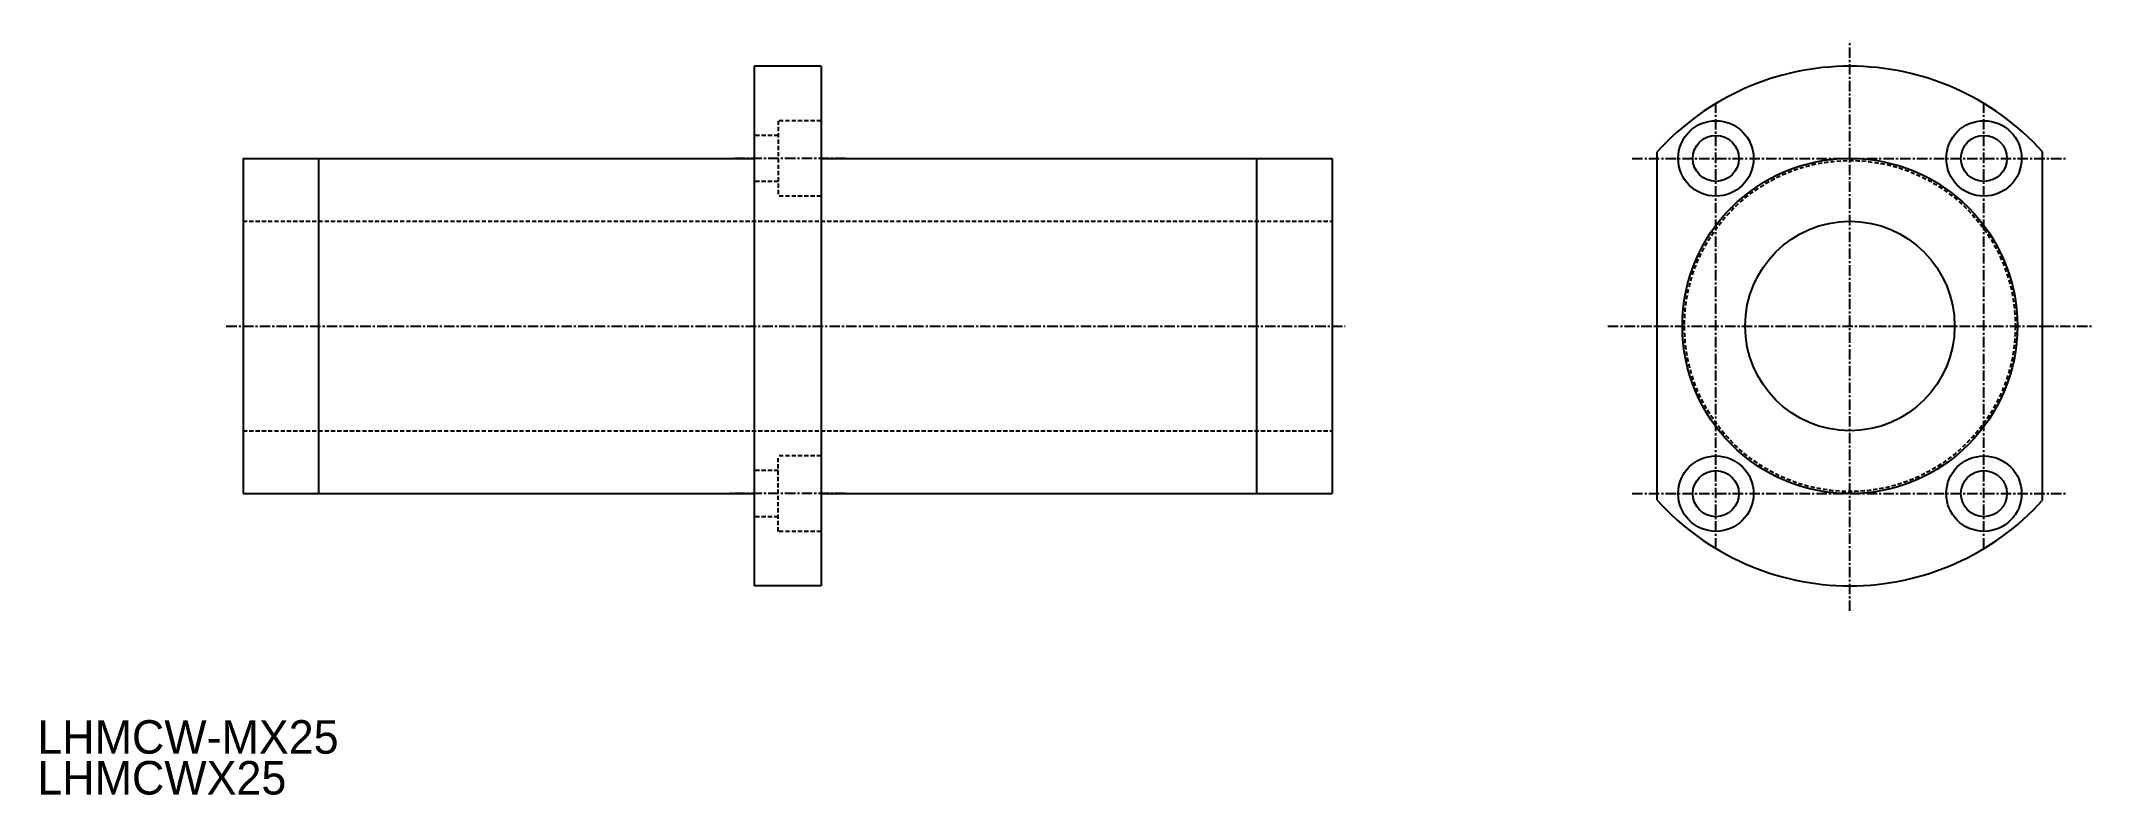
# Model space of a CAD drawing. Extents: x 10 to 255, y 61 to 151.
import ezdxf

# ---------------------------------------------------------------- set-up
doc = ezdxf.new("R2010")
doc.units = 0
doc.linetypes.add('CENTER', pattern=[2, 1.25, -0.25, 0.25, -0.25])
doc.linetypes.add('DASHED', pattern=[0.75, 0.5, -0.25])
doc.layers.get('0').update_dxf_attribs({"linetype": 'CONTINUOUS'})
doc.layers.add('CENTER', color=1, linetype='CENTER')

msp = doc.modelspace()

# ---------------------------------------------------------------- linework, layer by layer
at = {"color": 7, "linetype": 'CONTINUOUS'}
for p, q in [((95.55, 148.11), (95.55, 86.11)), ((103.55, 148.11), (95.55, 148.11)), ((103.55, 148.11), (103.55, 86.11)), ((34.55, 137.11), (95.55, 137.11)), ((34.55, 137.11), (34.55, 97.11)), ((43.55, 137.11), (43.55, 97.11)), ((103.55, 137.11), (164.55, 137.11)), ((155.55, 137.11), (155.55, 97.11)), ((164.55, 137.11), (164.55, 97.11)), ((203.37, 96.33), (203.37, 137.9)), ((249.37, 96.33), (249.37, 137.9)), ((34.55, 97.11), (95.55, 97.11)), ((103.55, 97.11), (164.55, 97.11)), ((103.55, 86.11), (95.55, 86.11))]:
    msp.add_line(p, q, dxfattribs=at)
at = {"color": 3, "linetype": 'DASHED'}
for p, q in [((98.45, 139.86), (95.55, 139.86)), ((98.45, 141.61), (98.45, 132.61)), ((103.55, 141.61), (98.45, 141.61)), ((98.45, 134.36), (95.55, 134.36)), ((103.55, 132.61), (98.45, 132.61)), ((34.55, 129.61), (164.55, 129.61)), ((34.55, 104.61), (164.55, 104.61)), ((98.45, 92.61), (98.45, 101.61)), ((103.55, 101.61), (98.45, 101.61)), ((98.45, 99.86), (95.55, 99.86)), ((98.45, 94.36), (95.55, 94.36)), ((103.55, 92.61), (98.45, 92.61))]:
    msp.add_line(p, q, dxfattribs=at)
at = {"color": 7, "linetype": 'CONTINUOUS'}
for centre, radius in [((210.37, 137.11), 4.5), ((210.37, 137.11), 2.75), ((242.37, 137.11), 4.5), ((242.37, 137.11), 2.75), ((226.37, 117.11), 20), ((226.37, 117.11), 12.5), ((210.37, 97.11), 4.5), ((242.37, 97.11), 4.5), ((210.37, 97.11), 2.75), ((242.37, 97.11), 2.75)]:
    msp.add_circle(centre, radius, dxfattribs=at)
at = {"color": 3, "linetype": 'DASHED'}
msp.add_circle((226.37, 117.11), 19.75, dxfattribs=at)
at = {"color": 7, "linetype": 'CONTINUOUS'}
for start, end in [(42.1034, 137.8966), (222.1034, 317.8966)]:
    msp.add_arc((226.37, 117.11), 31, start, end, dxfattribs=at)
at = {"layer": 'CENTER', "color": 1, "linetype": 'CENTER'}
for p, q in [((226.37, 83.11), (226.37, 151.11)), ((210.37, 90.56), (210.37, 143.66)), ((242.37, 90.56), (242.37, 143.66)), ((106.49, 137.11), (92.99, 137.11)), ((200.37, 137.11), (252.37, 137.11)), ((32.55, 117.11), (166.1, 117.11)), ((197.47, 117.11), (255.27, 117.11)), ((106.49, 97.11), (92.49, 97.11)), ((200.37, 97.11), (252.37, 97.11))]:
    msp.add_line(p, q, dxfattribs=at)

# ---------------------------------------------------------------- texts
at = {"color": 7, "linetype": 'CONTINUOUS'}
for s, p in [('LHMCW-MX25', (10, 66.08)), ('LHMCWX25', (10, 61.21))]:
    msp.add_text(s, height=4, dxfattribs=at).set_placement(p)

doc.saveas('drawing.dxf')
